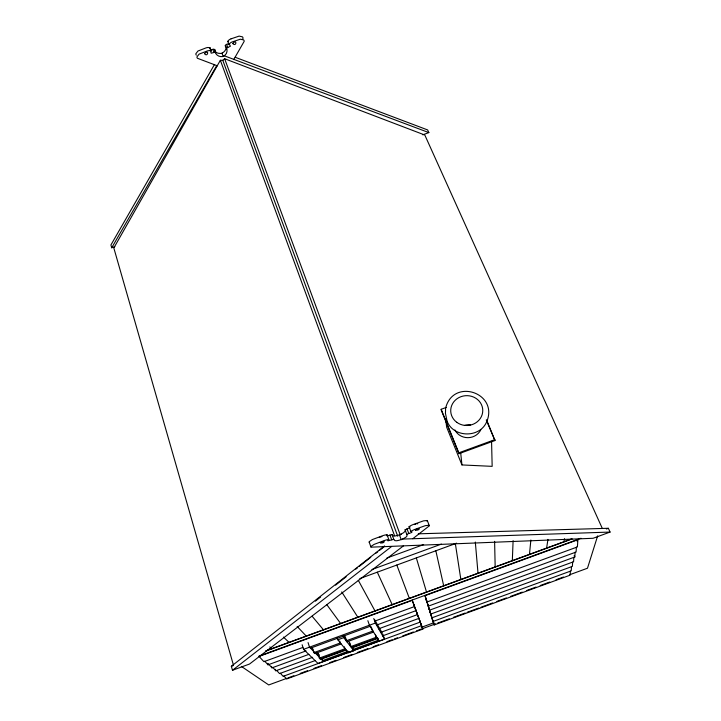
<?xml version="1.0" encoding="UTF-8"?>
<svg xmlns="http://www.w3.org/2000/svg" width="721" height="721" viewBox="0 0 721 721"><rect width="100%" height="100%" fill="white"/><g stroke="black" fill="none" stroke-linecap="round" stroke-linejoin="round"><path stroke-width="1.08" d="M445.623 408.167L445.452 413.376L447.074 421.127M512.316 560.83L513.109 540.669M570.347 571.104L570.131 575.16L434.168 624.954L424.903 595.393M571.474 566.67L571.248 570.843L433.078 621.43L432.312 619.366M572.645 562.092L572.393 566.373L431.96 617.798L431.185 615.707M573.844 557.351L573.583 561.758L430.798 614.04L430.013 611.913M428.364 606.83L429.599 610.155L574.817 556.991L575.115 552.133M576.412 547.05L576.088 552.052L428.364 606.136L427.553 603.946M529.448 554.557L530.872 540.02M546.581 548.284L547.96 539.38M563.849 541.967L564.525 538.704M577.215 541.606L577.764 539.443M486.585 422.037C499.157 393.044 453.356 377.398 445.623 408.086M597.655 535.856L587.48 568.229L569.797 574.7M387.069 536L392.044 534.585C392.783 537.839 399.028 534.685 401.417 534.315M392.044 534.585L393.801 539.38C394.549 542.598 400.786 539.425 403.165 539.065L610.074 532.062L608.362 528.286L418.288 533.819M242.607 39.412L242.986 38.276A3.614 2.469 -21.6 0 0 242.436 36.843L239.12 36.104L231.117 38.808M405.608 530.71L403.517 532.765L399.461 534.919L401.218 539.668C402.85 538.587 408.41 537.019 406.86 534.603L405.085 529.827L409.825 527.682M602.35 528.529L424.813 135.034L224.628 58.725L222.789 60.33L220.356 60.276L113.819 247.97L233.343 664.78M214.507 64.457L110.926 244.96L111.728 247.772L114.801 246.654M225.249 45.738C227.629 48.469 224.492 51.975 221.978 53.255L223.113 56.337C227.665 54.454 228.142 49.289 225.249 45.738L225.673 44.999A1.163 0.793 -20.7 0 1 226.601 44.387L228.89 43.566M111.728 247.772L216.742 65.584M226.394 48.83L226.818 48.1A1.163 0.793 -20.7 0 1 227.755 47.487M233.838 59.392L244.167 41.367A3.614 2.469 -21.5 0 0 243.617 39.934L240.3 39.204L232.279 41.908A5.444 3.704 -21.1 0 0 230.269 42.981L228.936 44.432A2.433 1.667 -21 0 0 229.801 44.936L230.387 46.243L227.755 47.478L226.601 44.378M228.936 44.432L227.773 41.322L228.827 40.106A5.38 3.677 -21.1 0 1 231.117 38.808M486.513 422.191C479.429 438.251 453.41 437.692 447.119 421.289M427.084 521.535L427.355 521.184A4.488 1.19 -20.6 0 0 427.093 520.49L423.47 520.877L413.566 524.401A6.75 1.784 -20.4 0 0 410.988 525.51L409.095 526.672L410.889 531.467A3.028 0.793 -20.4 0 0 411.763 531.539C413.214 532.882 408.014 533.08 406.86 534.603M315.365 601.161L320.638 596.988M335.58 585.155L346.125 576.809M355.786 569.157L357.544 567.76M359.301 566.373L370.729 557.324M376.001 553.151L377.759 551.763M379.516 550.366L383.905 546.888M403.3 545.995L249.547 664.023L232.486 670.269L231.342 666.285L384.581 545.932M232.486 670.269L391.611 546.473M235.163 57.256L427.652 129.942L428.86 132.601L224.736 55.968C219.815 58.104 214.624 55.03 214.741 49.542L213.948 49.244A1.163 0.793 -19.9 0 0 212.848 49.37L210.036 50.1M215.876 52.642L215.083 52.345A1.163 0.793 -19.9 0 0 213.984 52.471L211.163 53.21L210.802 51.822A2.433 1.667 -19.6 0 0 211.154 50.867L210.018 47.757L208.081 47.496A5.435 3.713 -19.5 0 0 205.855 47.956L197.969 51.011L195.869 53.705A3.614 2.469 -19 0 0 196.346 55.166M412.754 538.74L429.184 525.951A4.497 1.172 -20.6 0 0 428.914 525.276L425.291 525.672L415.377 529.205A6.696 1.748 -20.4 0 0 412.403 530.512L410.889 531.467M393.801 539.38L387.853 540.831L388.15 540.173A3.028 0.793 -20 0 0 388.799 539.551L387.042 534.73L385.284 534.973A6.687 1.775 -20 0 0 382.193 535.874L372.342 539.569L369.269 541.624A4.488 1.19 -19.9 0 0 369.467 542.345M379.309 537.487L380.327 537.019M414.62 524.537L415.711 524.086M486.666 420.046L494.957 440.549L458.916 453.707L441.297 410.276L441.162 409.294L446.38 407.392M458.916 453.707L458.817 452.815L494.948 439.621M386.871 558.018L423.624 544.58M371.955 569.509L441.405 544.112M359.824 578.566L456.591 543.183M265.923 650.802L571.212 539.065M265.923 651L572.204 538.902M231.342 666.285L233.352 665.546M258.821 656.182L581.009 538.254M606.37 529.016L608.362 528.286M610.074 532.062L593.086 538.281L371.18 547.158A4.497 1.172 -19.9 0 1 370.991 546.455L374.064 544.4L383.933 540.696A6.768 1.766 -20 0 1 386.618 539.885L388.79 539.551M302.883 647.431L263.904 661.698L259.073 656.416L412.259 600.35L422.821 629.109L286.607 678.993L283.939 675.983M374.505 621.214L414.539 606.559L413.728 604.333M427.075 601.972L577.404 546.942L577.882 539.723L425.011 595.681L427.075 601.972L425.534 597.799L426.544 600.872M303.577 649.333L375.344 623.061L384.545 639.094L318.024 663.455L303.577 649.333L302.135 644.745M310.481 648.161L370.089 626.342M264.679 661.157L268.023 664.834L306.083 650.892M376.921 624.963L416.035 610.642L415.242 608.452M337.834 639.797L343.737 637.643L353.804 650.739L348.279 652.757L337.834 639.797L337.176 637.824M268.212 663.69L271.988 667.853L308.894 654.344M378.48 628.865L417.486 614.589L416.702 612.426M312.346 647.737L313.914 652.631L340.366 642.943L339.726 640.996M345.332 636.976L346.954 641.825L373.262 632.191L372.622 631.136L346.179 640.816L344.557 635.949M341.168 643.943L314.843 653.577L313.914 652.631M272.899 667.529L275.828 670.782L312.644 657.3M381.021 632.263L418.892 618.402L418.117 616.266M317.799 653.361L319.331 658.12L345.017 648.72L344.386 646.818M351.388 647.602L376.948 638.238L376.344 637.247L350.658 646.647L349.072 641.906M315.239 660.535L279.541 673.603L276.702 670.449M382.445 635.931L420.244 622.088L419.478 619.988M319.331 658.12L320.205 659.012L345.774 649.657M322.116 658.832L346.314 649.972M352.623 647.665L377.876 638.418M347.946 651.324L322.675 660.58L322.017 658.516M353.209 649.405L378.471 640.149L377.768 638.103M421.28 627.36L433.961 622.719M287.526 678.073L268.744 684.95L241.346 666.393M288.58 677.686L293.871 675.748M300.215 673.423L307.615 670.71M313.959 668.394L321.359 665.681M329.821 662.581L336.157 660.265M343.566 657.552L352.019 654.452M357.31 652.514L367.881 648.648M373.163 646.71L378.453 644.772M386.907 641.672L392.197 639.743M394.315 638.968L397.487 637.806M402.769 635.868L413.34 631.993M416.513 630.839L435.547 623.863M437.656 623.088L449.291 618.834M453.518 617.284L465.144 613.021M467.262 612.246L478.897 607.992M481.006 607.217L492.641 602.954M496.868 601.404L506.385 597.925M510.612 596.375L522.238 592.112M526.474 590.571L535.982 587.083M540.218 585.533L549.726 582.045M556.071 579.729L563.48 577.016M422.749 134.818L428.86 132.601M380.895 536.821L381.95 536.559M222.438 53.174C219.617 53.913 214.642 53.354 214.741 49.542M416.783 523.788L417.774 523.788M445.605 418.955L446.705 427.301L461.945 464.937L492.164 466.352L491.56 441.297M211.145 50.867L209.568 50.605A5.389 3.668 -19.5 0 0 206.99 51.074L199.086 54.129L196.977 56.824A3.614 2.469 -19 0 0 197.455 58.284L217.436 65.836M405.085 529.827L405.644 530.341M269.816 646.953L271.988 648.783M283.452 637.094L289.175 642.492M318.853 656.687L309.507 647.161L308.056 642.582M320.412 658.273L323.522 661.445M311.409 647.855L312.941 649.423M315.996 652.559L319.061 655.695M317.051 652.631L319.349 655.001M297.16 626.459L306.362 636.201M280.379 673.261L283.137 676.343L421.551 625.657L420.803 623.584M312.139 616.266L323.549 629.911M326.919 604.811L340.727 623.629M341.727 591.932L357.904 617.338M379.057 641.104L369.422 625.233L367.854 620.691M370.576 626.342L371.694 628.198M374.56 619.546L382.229 633.056M358.292 580.288L375.073 611.057M377.299 572.186L392.242 604.775M574.177 555.585L574.817 556.991M486.26 419.983L494.957 440.549M441.162 409.294L458.817 452.815M427.364 520.652L429.274 525.654M396.811 565.039L409.402 598.493M406.977 528.709L408.762 533.495M224.628 58.725L400.218 534.856M222.789 60.33L397.722 536.226M412.16 600.061L422.821 629.109M220.356 60.276L394.558 535.73M212.839 49.361L213.975 52.462M389.908 534.955L391.656 539.75M369.215 542.174L370.927 546.987M382.779 634.02L384.545 639.094M373.775 618.528L375.344 623.061M376.299 636.355L376.948 638.238M375.362 634.408L376.344 637.247M372.595 630.262L373.262 632.191M371.288 627.252L372.622 631.136M352.56 647.016L353.804 650.739M349.811 642.88L350.757 645.71M343.079 635.661L343.737 637.643M347.666 650.901L348.279 652.757M426.354 600.025L428.364 606.136M427.652 604.216L429.599 610.155M428.896 608.263L430.798 614.04M430.113 612.174L433.078 621.43M432.411 619.627L434.168 624.954M319.601 657.119L320.205 659.012M416.332 557.901L426.562 592.211M275.413 669.322L275.828 670.782M271.574 666.375L271.988 667.853M267.59 663.329L268.023 664.834M435.835 550.772L443.721 585.93M455.348 543.634L460.872 579.648M460.674 452.689L461.945 464.937M475.319 542.048L478.023 573.375M494.606 541.345L495.174 567.103M480.844 429.68A14.195 13.293 -1 0 1 467.965 437.674A14.195 13.293 -1 0 1 454.933 429.95M464.387 425.516A12.113 11.392 -0.2 0 1 470.597 424.876M409.87 526.763A3.019 0.802 -20.4 0 1 409.086 526.672M387.042 534.73A3.019 0.802 -20 0 1 386.402 535.361M228.215 41.674A2.433 1.667 -21 0 1 227.773 41.331M210.018 47.757A2.433 1.667 -19.6 0 1 209.721 48.631M232.649 43.512C236.398 47.523 237.452 38.348 232.649 43.512M204.449 53.606C207.585 57.977 209.757 48.704 204.449 53.606M415.395 530.025C419.514 531.161 421.524 526.195 415.395 530.025M380.391 542.769C383.806 544.22 387.006 539.02 380.391 542.769M456.754 422.299A16.024 14.925 -1.9 0 0 482.583 412.727A16.024 14.925 -1.9 0 0 460.881 396.712A16.024 14.925 -1.9 0 0 456.754 422.299"/></g></svg>
